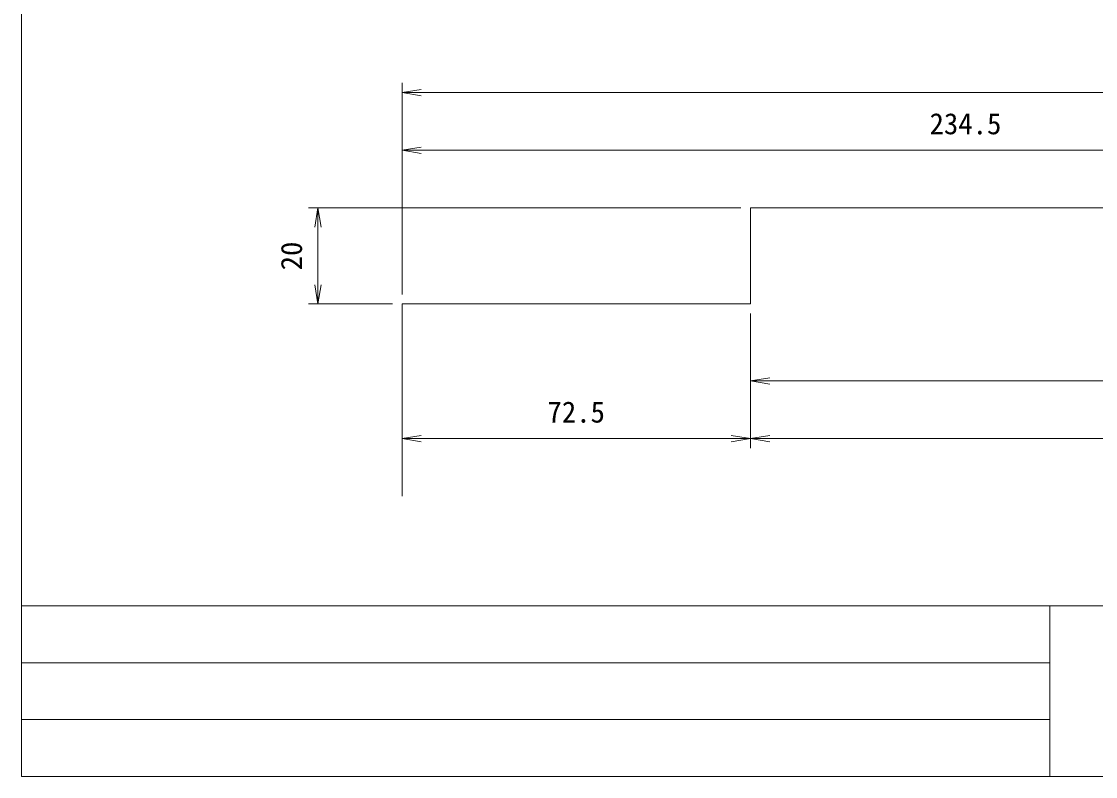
# Model space of a CAD drawing. Units: millimetres on the paper. Extents: x -208 to 189, y -250 to 139.
# Drawn here: x -208.4 to -96.7, y -139.6 to -61 of the extents above; entities that cross this region are included whole.
import ezdxf
from ezdxf.enums import TextEntityAlignment as Align

# ---------------------------------------------------------------- set-up
doc = ezdxf.new("R2010")
doc.units = ezdxf.units.MM
for name, color, linetype, lineweight in [('0-0_寸法', 7, 'Continuous', 18), ('0-1_通り', 6, 'Continuous', 18), ('0-3', 6, 'Continuous', 18), ('1-1', 3, 'Continuous', 18), ('F-F', 5, 'Continuous', 18)]:
    doc.layers.add(name, color=color, linetype=linetype, lineweight=lineweight)
doc.styles.add('ＭＳ ゴシック', font='')
doc.styles.get('ＭＳ ゴシック').set_extended_font_data('MS Gothic')

# ---------------------------------------------------------------- blocks, each defined once
blk = doc.blocks.new('_OPEN')
at = {"layer": '0-0_寸法'}
blk.add_line((0, 0), (-1, 0), dxfattribs=at)
blk.add_lwpolyline([(-1, 0.1667), (0, 0), (-1, -0.1667)], dxfattribs=at)
blk = doc.blocks.new('D58')
at = {"layer": '0-1_通り'}
for p, q in [((144, 47), (144, 29)), ((63, 37), (63, 29)), ((63, 30), (103.5, 30)), ((144, 30), (103.5, 30))]:
    blk.add_line(p, q, dxfattribs=at)
at = {"layer": '0-1_通り', "xscale": 2, "yscale": 2, "rotation": 180}
blk.add_blockref('_OPEN', (63, 30), dxfattribs=at)
at = {"layer": '0-1_通り', "xscale": 2, "yscale": 2}
blk.add_blockref('_OPEN', (144, 30), dxfattribs=at)
at = {"layer": '0-1_通り', "color": 7, "style": 'ＭＳ ゴシック'}
blk.add_text('162', height=2.199, dxfattribs=at).set_placement((101.25, 31), align=Align.BOTTOM_LEFT)
blk = doc.blocks.new('D59')
at = {"layer": '0-3'}
for p, q in [((62, 48), (17, 48)), ((18, 48), (18, 43)), ((18, 38), (18, 43)), ((25.75, 38), (17, 38))]:
    blk.add_line(p, q, dxfattribs=at)
at = {"layer": '0-3', "xscale": 2, "yscale": 2}
for p, rotation in [((18, 48), 90), ((18, 38), 270)]:
    blk.add_blockref('_OPEN', p, dxfattribs=dict(at, rotation=rotation))
at = {"layer": '0-3', "color": 7, "style": 'ＭＳ ゴシック'}
blk.add_text('20', height=2.199, rotation=90, dxfattribs=at).set_placement((17, 41.5), align=Align.BOTTOM_LEFT)
blk = doc.blocks.new('D61')
at = {"layer": '0-3'}
for p in [(26.75, 24), (63, 24)]:
    blk.add_line(p, (44.875, 24), dxfattribs=at)
at = {"layer": '0-3', "xscale": 2, "yscale": 2, "rotation": 180}
blk.add_blockref('_OPEN', (26.75, 24), dxfattribs=at)
at = {"layer": '0-3', "xscale": 2, "yscale": 2}
blk.add_blockref('_OPEN', (63, 24), dxfattribs=at)
at = {"layer": '0-3', "color": 7, "style": 'ＭＳ ゴシック'}
blk.add_text('72.5', height=2.199, dxfattribs=at).set_placement((41.875, 25), align=Align.BOTTOM_LEFT)
blk = doc.blocks.new('D62')
at = {"layer": '0-3'}
for p, q in [((63, 37), (63, 23)), ((63, 24), (143, 24)), ((223, 24), (143, 24))]:
    blk.add_line(p, q, dxfattribs=at)
at = {"layer": '0-3', "xscale": 2, "yscale": 2, "rotation": 180}
blk.add_blockref('_OPEN', (63, 24), dxfattribs=at)
at = {"layer": '0-3', "xscale": 2, "yscale": 2}
blk.add_blockref('_OPEN', (223, 24), dxfattribs=at)
at = {"layer": '0-3', "color": 7, "style": 'ＭＳ ゴシック'}
blk.add_text('320', height=2.199, dxfattribs=at).set_placement((140.75, 25), align=Align.BOTTOM_LEFT)
blk = doc.blocks.new('D65')
at = {"layer": '0-1_通り'}
for p, q in [((26.75, 39), (26.75, 55)), ((144, 49), (144, 55)), ((26.75, 54), (85.375, 54)), ((144, 54), (85.375, 54))]:
    blk.add_line(p, q, dxfattribs=at)
at = {"layer": '0-1_通り', "xscale": 2, "yscale": 2, "rotation": 180}
blk.add_blockref('_OPEN', (26.75, 54), dxfattribs=at)
at = {"layer": '0-1_通り', "xscale": 2, "yscale": 2}
blk.add_blockref('_OPEN', (144, 54), dxfattribs=at)
at = {"layer": '0-1_通り', "color": 7, "style": 'ＭＳ ゴシック'}
blk.add_text('234.5', height=2.199, dxfattribs=at).set_placement((81.625, 55), align=Align.BOTTOM_LEFT)
blk = doc.blocks.new('D66')
at = {"layer": '0-1_通り'}
for p, q in [((26.75, 39), (26.75, 61)), ((254.25, 39), (254.25, 61)), ((26.75, 60), (140.5, 60)), ((254.25, 60), (140.5, 60))]:
    blk.add_line(p, q, dxfattribs=at)
at = {"layer": '0-1_通り', "xscale": 2, "yscale": 2, "rotation": 180}
blk.add_blockref('_OPEN', (26.75, 60), dxfattribs=at)
at = {"layer": '0-1_通り', "xscale": 2, "yscale": 2}
blk.add_blockref('_OPEN', (254.25, 60), dxfattribs=at)
at = {"layer": '0-1_通り', "color": 7, "style": 'ＭＳ ゴシック'}
blk.add_text('455', height=2.199, dxfattribs=at).set_placement((138.25, 61), align=Align.BOTTOM_LEFT)

msp = doc.modelspace()

# ---------------------------------------------------------------- linework, layer by layer
at = {"layer": '1-1', "color": 7}
msp.add_lwpolyline([(58.657, -110.412), (58.657, -90.412), (27.407, -90.412), (27.407, -80.412), (-132.593, -80.412), (-132.593, -90.412), (-168.843, -90.412), (-168.843, -110.412)], dxfattribs=at)
at = {"layer": 'F-F', "color": 7}
for p, q in [((-208.437, 139.449), (-208.437, -139.581)), ((-208.427, 139.449), (-208.427, -139.581)), ((-208.437, -121.821), (189.163, -121.821)), ((-208.437, -121.831), (189.163, -121.831)), ((-101.447, -139.581), (-101.447, -121.831)), ((-101.447, -127.747), (-208.437, -127.747)), ((-101.447, -133.664), (-208.437, -133.664)), ((-9.637, -139.571), (-208.437, -139.571))]:
    msp.add_line(p, q, dxfattribs=at)
msp.add_lwpolyline([(189.163, 139.449), (189.163, -139.581), (-208.437, -139.581)], dxfattribs=at)

# ---------------------------------------------------------------- block references
at = {"layer": '1-1'}
for name in ['D66', 'D65', 'D59', 'D58', 'D62', 'D61']:
    msp.add_blockref(name, (-195.593, -128.412), dxfattribs=at)

doc.saveas('drawing.dxf')
